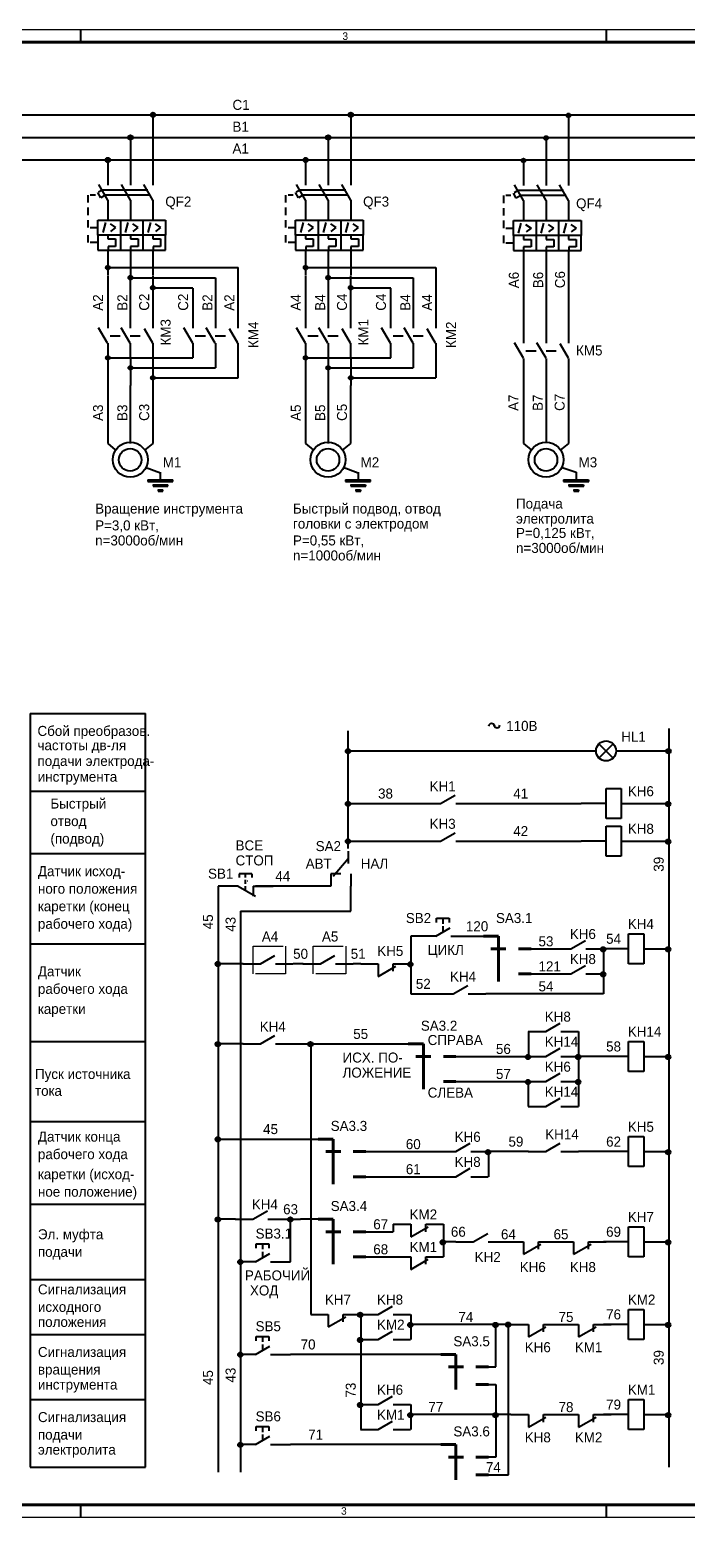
# Model space of a CAD drawing. Header units: millimetres. Extents: x -171 to 3674, y -1112 to 795.
# Drawn here: x 190 to 452, y 0 to 594 of the extents above; entities that cross this region are included whole.
import ezdxf

# ---------------------------------------------------------------- set-up
doc = ezdxf.new("R2010")
doc.units = ezdxf.units.MM
doc.linetypes.add('ACAD_ISO10W100', pattern=[18, 12, -3, 0, -3])
doc.layers.get('0').update_dxf_attribs({"lineweight": 40})
for name, color, linetype, lineweight in [('Слой1', 3, 'Continuous', 30), ('Слой2', 4, 'ACAD_ISO10W100', 25), ('Слой3', 6, 'Continuous', 60), ('Слой3 -060mm', 6, 'Continuous', 60)]:
    doc.layers.add(name, color=color, linetype=linetype, lineweight=lineweight)
doc.styles.get("Standard").update_dxf_attribs({"font": 'cad2win.shx'})

# ---------------------------------------------------------------- blocks, each defined once
blk = doc.blocks.new('Точка')
for radius in [0.9, 0.6, 0.3]:
    blk.add_circle((-0.1, -0.1), radius)
blk = doc.blocks.new('Автзащ 3ф')
for p, q in [((18, 18), (18, -10)), ((9, 9), (9, -10)), ((0, 0), (0, -10)), ((0, -16), (-3.6, -9.77)), ((9, -16), (5.4, -9.77)), ((18, -16), (14.4, -9.77)), ((-8, -14), (-8, -17)), ((-5, -14), (-7, -14)), ((-2.87, -15.08), (-4.04, -13.05)), ((-2.26, -12.02), (-3.78, -12.9)), ((-1.08, -14.04), (-2.87, -15.08)), ((16, -12.02), (-2, -12.02)), ((17, -14.04), (-1, -14.04)), ((0, -16), (0, -24)), ((9, -16), (9, -24)), ((18, -16), (18, -24)), ((-8, -19), (-8, -22)), ((-8, -24), (-8, -27)), ((-7, -27), (-4, -27)), ((-4, -24), (23, -24)), ((-4, -30), (-4, -24)), ((-1, -25), (-2.07, -28.98)), ((0.86, -25.52), (3, -27)), ((3, -27), (1, -28.52)), ((5, -24), (5, -30)), ((8, -25), (6.93, -28.98)), ((9.86, -25.52), (12, -27)), ((12, -27), (10, -28.52)), ((14, -24), (14, -30)), ((17, -25), (15.93, -28.98)), ((18.86, -25.52), (21, -27)), ((21, -27), (19, -28.52)), ((23, -24), (23, -30)), ((-8, -30), (-8, -33)), ((-4, -33), (-7, -33)), ((-4, -30), (-4, -36)), ((23, -30), (-4, -30)), ((0, -30), (0, -31.52)), ((0, -31.52), (3.06, -31.52)), ((3.06, -34.51), (0.06, -34.51)), ((0.06, -34.51), (0.06, -35.98)), ((3.06, -31.52), (3.06, -34.51)), ((5, -30), (5, -36)), ((9, -30), (9, -31.52)), ((9, -31.52), (12.06, -31.52)), ((12.06, -34.51), (9.06, -34.51)), ((9.06, -34.51), (9.06, -35.98)), ((12.06, -31.52), (12.06, -34.51)), ((14, -30), (14, -36)), ((18, -30), (18, -31.52)), ((18, -31.52), (21.06, -31.52)), ((21.06, -34.51), (18.06, -34.51)), ((18.06, -34.51), (18.06, -35.98)), ((21.06, -31.52), (21.06, -34.51)), ((23, -36), (23, -30)), ((-4, -36), (23, -36)), ((0, -36), (0, -46)), ((9, -36), (9, -46)), ((18, -36), (18, -46))]:
    blk.add_line(p, q)
for p in [(18.11, 18.09), (9.11, 9.09), (0.1, 0.1)]:
    blk.add_blockref('Точка', p)
blk = doc.blocks.new('автзащ')
for p, q in [((18, 18), (18, -10)), ((9, 9), (9, -10)), ((0, 0), (0, -10)), ((0, -16), (-3.6, -9.77)), ((9, -16), (5.4, -9.77)), ((18, -16), (14.4, -9.77)), ((-8, -14), (-8, -17)), ((-5, -14), (-7, -14)), ((-2.87, -15.08), (-4.04, -13.05)), ((-2.26, -12.02), (-3.78, -12.9)), ((-1.08, -14.04), (-2.87, -15.08)), ((16, -12.02), (-2, -12.02)), ((17, -14.04), (-1, -14.04)), ((0, -16), (0, -24)), ((9, -16), (9, -24)), ((18, -16), (18, -24)), ((-8, -19), (-8, -22)), ((-8, -24), (-8, -27)), ((-7, -27), (-4, -27)), ((-4, -24), (23, -24)), ((-4, -30), (-4, -24)), ((-1, -25), (-2.07, -28.98)), ((0.86, -25.52), (3, -27)), ((3, -27), (1, -28.52)), ((5, -24), (5, -30)), ((8, -25), (6.93, -28.98)), ((9.86, -25.52), (12, -27)), ((12, -27), (10, -28.52)), ((14, -24), (14, -30)), ((17, -25), (15.93, -28.98)), ((18.86, -25.52), (21, -27)), ((21, -27), (19, -28.52)), ((23, -24), (23, -30)), ((-8, -30), (-8, -33)), ((-4, -33), (-7, -33)), ((23, -30), (-4, -30)), ((-4, -30), (-4, -36)), ((0, -30), (0, -31.52)), ((0, -31.52), (3.06, -31.52)), ((3.06, -34.51), (0.06, -34.51)), ((0.06, -34.51), (0.06, -35.98)), ((3.06, -31.52), (3.06, -34.51)), ((5, -30), (5, -36)), ((9, -30), (9, -31.52)), ((9, -31.52), (12.06, -31.52)), ((12.06, -34.51), (9.06, -34.51)), ((9.06, -34.51), (9.06, -35.98)), ((12.06, -31.52), (12.06, -34.51)), ((14, -30), (14, -36)), ((18, -30), (18, -31.52)), ((18, -31.52), (21.06, -31.52)), ((21.06, -34.51), (18.06, -34.51)), ((18.06, -34.51), (18.06, -35.98)), ((21.06, -31.52), (21.06, -34.51)), ((23, -36), (23, -30)), ((-4, -36), (23, -36)), ((0, -36), (0, -46)), ((9, -36), (9, -46)), ((18, -36), (18, -46))]:
    blk.add_line(p, q)
for centre, radius in [((18, 18), 0.761), ((18, 18), 0.49), ((9, 9), 0.761), ((9, 9), 0.49), ((0, 0), 0.761), ((0, 0), 0.49)]:
    blk.add_circle(centre, radius)
blk = doc.blocks.new('ЛАМПА')
for p, q in [((0, 0), (8.02, 0)), ((14.81, -2.83), (9.15, 2.83)), ((14.81, 2.83), (9.15, -2.83)), ((9.15, 2.83), (9.15, 2.83)), ((16, -0.01), (25, 0))]:
    blk.add_line(p, q)
blk.add_circle((11.98, 0), 4)
blk = doc.blocks.new('контакт замыкающ')
for p, q in [((0, 0), (7, 0)), ((7, 0), (12.8, 3.35)), ((13, 0), (20, 0))]:
    blk.add_line(p, q)
blk = doc.blocks.new('реле')
for p, q in [((10, 6.02), (16, 6.02)), ((10, -5.98), (10, 6.02)), ((16, 6.02), (16, -5.98)), ((10, 0), (0, 0)), ((16, 0), (26, 0)), ((16, -5.98), (10, -5.98))]:
    blk.add_line(p, q)
blk = doc.blocks.new('контакт размыкающ')
for p, q in [((0, 0), (7, 0)), ((7, 0), (7, -5)), ((13, 0), (20, 0)), ((13, -3), (13, 0)), ((7, -5), (13.98, -0.97))]:
    blk.add_line(p, q)
blk = doc.blocks.new('кнопка-пуск')
for p, q in [((7.28, 7.18), (12.28, 7.18)), ((7.28, 5.45), (7.28, 7.18)), ((9.73, 6.98), (9.73, 4.98)), ((12.28, 7.18), (12.28, 5.45)), ((6.99, -0.02), (12.74, 3.3)), ((9.73, 3.98), (9.73, 1.58)), ((10.67, 2.1), (10.75, 2.1)), ((7, -0.03), (0, -0.03)), ((13, -0.03), (21, -0.03))]:
    blk.add_line(p, q)

msp = doc.modelspace()

# ---------------------------------------------------------------- linework, layer by layer
for p, q in [((210.14, 588.99), (210.14, 593.99)), ((420.14, 588.99), (420.14, 593.99)), ((130, 560.01), (362.5, 560.01)), ((362.5, 560.01), (610, 560.01)), ((130, 551.01), (362.5, 551.01)), ((362.5, 551.01), (610, 551.01)), ((130, 542.01), (362.5, 542.01)), ((362.5, 542.01), (610, 542.01)), ((221, 499), (273, 499)), ((272.93, 499), (272.93, 474.79)), ((300, 499), (352, 499)), ((351.93, 499), (351.93, 474.79)), ((220.93, 495.79), (220.93, 474.79)), ((229.93, 495.79), (229.93, 474.79)), ((230, 495), (264, 495)), ((238.93, 495.79), (238.93, 474.79)), ((263.93, 495), (263.93, 474.79)), ((299.93, 495.79), (299.93, 474.79)), ((308.93, 495.79), (308.93, 474.79)), ((309, 495), (343, 495)), ((317.93, 495.79), (317.93, 474.79)), ((342.93, 495), (342.93, 474.79)), ((387, 495.79), (387, 468.78)), ((396, 495.79), (396, 468.78)), ((405, 495.79), (405, 468.78)), ((239, 491), (255, 491)), ((254.93, 490.78), (254.93, 474.79)), ((318, 491), (334, 491)), ((333.93, 490.78), (333.93, 474.79)), ((220.92, 468.8), (217.32, 475.03)), ((221.92, 471.8), (225.93, 471.79)), ((229.92, 468.8), (226.32, 475.03)), ((229.92, 471.8), (233.93, 471.79)), ((238.92, 468.8), (235.57, 474.6)), ((254.92, 468.8), (251.32, 475.03)), ((255.92, 471.8), (259.93, 471.79)), ((263.92, 468.8), (260.32, 475.03)), ((263.92, 471.8), (267.93, 471.79)), ((272.92, 468.8), (269.57, 474.6)), ((299.92, 468.8), (296.32, 475.03)), ((300.92, 471.8), (304.93, 471.79)), ((308.92, 468.8), (305.32, 475.03)), ((308.92, 471.8), (312.93, 471.79)), ((317.92, 468.8), (314.57, 474.6)), ((333.92, 468.8), (330.32, 475.03)), ((334.92, 471.8), (338.93, 471.79)), ((342.92, 468.8), (339.32, 475.03)), ((342.92, 471.8), (346.93, 471.79)), ((351.92, 468.8), (348.57, 474.6)), ((220.93, 468.78), (220.93, 462.78)), ((229.93, 468.78), (229.93, 462.78)), ((238.93, 468.78), (238.93, 462.78)), ((254.93, 468.79), (254.93, 463)), ((263.93, 468.79), (263.93, 459)), ((272.93, 468.79), (272.93, 455)), ((299.93, 468.78), (299.93, 462.78)), ((308.93, 468.78), (308.93, 462.78)), ((317.93, 468.78), (317.93, 462.78)), ((333.93, 468.79), (333.93, 463)), ((342.93, 468.79), (342.93, 459)), ((351.93, 468.79), (351.93, 455)), ((386.99, 462.8), (383.39, 469.03)), ((387.99, 465.8), (392, 465.79)), ((395.99, 462.8), (392.39, 469.03)), ((395.99, 465.8), (400, 465.79)), ((404.99, 462.8), (401.64, 468.6)), ((221, 463), (255, 463)), ((221, 463), (221, 452)), ((230, 463), (230, 452)), ((230, 459), (264, 459)), ((239, 463), (239, 452)), ((300, 463), (334, 463)), ((300, 463), (300, 452)), ((309, 463), (309, 452)), ((309, 459), (343, 459)), ((318, 463), (318, 452)), ((387, 462.78), (387, 449.79)), ((396, 462.78), (396, 429.07)), ((405, 462.78), (405, 449.79)), ((220.93, 452), (220.93, 428.79)), ((229.93, 452), (229.93, 428.79)), ((238.93, 452), (238.93, 428.79)), ((239, 455), (273, 455)), ((299.93, 452), (299.93, 428.79)), ((308.93, 452), (308.93, 428.79)), ((317.93, 452), (317.93, 428.79)), ((318, 455), (352, 455)), ((387, 449.79), (387, 428.79)), ((405, 449.79), (405, 428.79)), ((220.93, 428.79), (223.93, 426.22)), ((238.93, 428.79), (235.63, 426.13)), ((299.93, 428.79), (302.93, 426.22)), ((317.93, 428.79), (314.63, 426.13)), ((387, 428.79), (390, 426.22)), ((405, 428.79), (401.7, 426.13)), ((235.93, 419.28), (242, 417)), ((241.93, 417.28), (241.93, 414.28)), ((314.93, 419.28), (321, 417)), ((320.93, 417.28), (320.93, 414.28)), ((402, 419.28), (408, 417.28)), ((408, 417.28), (408, 414.28)), ((236.93, 414.28), (246.93, 414.28)), ((236.97, 414.27), (236.97, 413.59)), ((236.97, 413.59), (246.96, 413.59)), ((238.93, 412.28), (244.93, 412.28)), ((239.09, 412.32), (239.09, 411.73)), ((239.09, 411.73), (245.01, 411.73)), ((240.93, 410.28), (242.93, 410.28)), ((241.03, 410.29), (241.03, 409.79)), ((242.98, 409.79), (242.98, 410.29)), ((245.01, 411.73), (245.01, 412.32)), ((246.96, 413.59), (246.96, 414.27)), ((315.93, 414.28), (325.93, 414.28)), ((315.97, 414.27), (315.97, 413.59)), ((315.97, 413.59), (325.96, 413.59)), ((317.93, 412.28), (323.93, 412.28)), ((318.09, 412.32), (318.09, 411.73)), ((318.09, 411.73), (324.01, 411.73)), ((319.93, 410.28), (321.93, 410.28)), ((320.03, 410.29), (320.03, 409.79)), ((321.98, 409.79), (321.98, 410.29)), ((324.01, 411.73), (324.01, 412.32)), ((325.96, 413.59), (325.96, 414.27)), ((403, 414.28), (413, 414.28)), ((403.04, 414.27), (403.04, 413.59)), ((403.04, 413.59), (413.03, 413.59)), ((405, 412.28), (411, 412.28)), ((405.15, 412.32), (405.15, 411.73)), ((405.15, 411.73), (411.08, 411.73)), ((407, 410.28), (409, 410.28)), ((407.1, 410.29), (407.1, 409.79)), ((409.05, 409.79), (409.05, 410.29)), ((411.08, 411.73), (411.08, 412.32)), ((413.03, 413.59), (413.03, 414.27)), ((241.03, 409.79), (242.98, 409.79)), ((320.03, 409.79), (321.98, 409.79)), ((407.1, 409.79), (409.05, 409.79)), ((190, 321), (190, 158)), ((190, 321), (236, 321)), ((236, 158), (236, 321)), ((445, 315), (445, 20)), ((317, 267), (317, 314)), ((317, 306), (408, 306)), ((433, 306), (445, 306)), ((190, 290), (236, 290)), ((317, 285), (347, 285)), ((367, 285), (410, 285)), ((436, 285), (445, 285)), ((317, 270), (347, 270)), ((367, 270), (410, 270)), ((436, 270), (445, 270)), ((190, 265), (236, 265)), ((311, 256), (317, 263)), ((317, 266), (317, 261)), ((278.5, 257), (273.5, 257)), ((273.5, 257), (273.5, 255.5)), ((276, 255.5), (276, 257)), ((278.5, 257), (278.5, 255.5)), ((314, 257), (310, 257)), ((310, 257), (310, 252)), ((318, 257), (318, 252)), ((265, 252), (265, 18)), ((273, 252), (265, 252)), ((272.99, 251.98), (280, 248)), ((276, 253), (276, 254.5)), ((276, 250.22), (276, 252)), ((276.67, 254.14), (276.75, 254.14)), ((279, 252), (287, 252)), ((279, 252), (279, 248)), ((310, 252), (280, 252)), ((318, 242), (318, 252)), ((274, 242), (274, 18)), ((274, 242), (318, 242)), ((342, 232), (342, 209)), ((345, 232), (342, 232)), ((366, 232), (371, 232)), ((190, 229), (236, 229)), ((390, 227), (399, 227)), ((419, 227), (419, 209)), ((275, 221), (265, 221)), ((299, 221), (295, 221)), ((322, 221), (319, 221)), ((390, 217), (399, 217)), ((342, 209), (352, 209)), ((419, 209), (372, 209)), ((389, 194), (389, 184)), ((409, 194), (409, 164)), ((190, 190), (236, 190)), ((275, 189), (265, 189)), ((295, 189), (341, 189)), ((302, 189), (302, 81)), ((360, 184), (389, 184)), ((419, 184), (409, 184)), ((360, 174), (389, 174)), ((389, 164), (389, 174)), ((190, 158), (236, 158)), ((190, 158), (190, 20)), ((236, 20), (236, 158)), ((265, 151), (305, 151)), ((324, 146), (353, 146)), ((373, 146), (373, 136)), ((389, 146), (373, 146)), ((419, 146), (409, 146)), ((324, 136), (353, 136)), ((190, 125), (236, 125)), ((272, 119), (265, 119)), ((292, 119), (298, 119)), ((294, 102), (294, 119)), ((305, 119), (298, 119)), ((324, 114), (335, 114)), ((335, 117), (335, 114)), ((355, 117), (355, 104)), ((360, 110), (355, 110)), ((324, 104), (335, 104)), ((190, 95), (236, 95)), ((322, 81), (322, 71)), ((342, 81), (342, 71)), ((190, 73), (236, 73)), ((382, 77), (342, 77)), ((376, 60), (376, 77)), ((381, 17), (381, 77)), ((322, 71), (322, 35)), ((354, 65), (294, 65)), ((373, 60), (376, 60)), ((373, 53), (376, 53)), ((376, 53), (376, 24)), ((190, 47), (236, 47)), ((342, 45), (342, 35)), ((382, 41), (342, 41)), ((354, 29), (294, 29)), ((376, 24), (373, 24)), ((190, 20), (236, 20)), ((373, 17), (381, 17)), ((210.15, 0), (210.15, 5)), ((420.15, 0), (420.15, 5))]:
    msp.add_line(p, q)
for centre, radius in [((220.99, 499), 0.761), ((220.99, 499), 0.49), ((299.99, 499), 0.761), ((299.99, 499), 0.49), ((229.99, 495), 0.761), ((229.99, 495), 0.49), ((308.99, 495), 0.761), ((308.99, 495), 0.49), ((238.99, 491), 0.761), ((238.99, 491), 0.49), ((317.99, 491), 0.761), ((317.99, 491), 0.49), ((220.99, 463), 0.761), ((220.99, 463), 0.49), ((299.99, 463), 0.761), ((299.99, 463), 0.49), ((229.99, 459), 0.761), ((229.99, 459), 0.49), ((308.99, 459), 0.761), ((308.99, 459), 0.49), ((238.99, 455), 0.761), ((238.99, 455), 0.49), ((317.99, 455), 0.761), ((317.99, 455), 0.49), ((229.93, 422.28), 7), ((308.93, 422.28), 7), ((396, 422.28), 7), ((229.93, 422.28), 4.5), ((308.93, 422.28), 4.5), ((396, 422.28), 4.5)]:
    msp.add_circle(centre, radius)
for centre, radius, start, end in [((374.21, 315.69), 1.22, 11.04029, 172.65774), ((376.41, 316.41), 1.16, 188.14768, 354.54927)]:
    msp.add_arc(centre, radius, start, end)
at = {"layer": 'Слой1'}
for p, q in [((841, 594), (0, 594)), ((0, 0), (841, 0))]:
    msp.add_line(p, q, dxfattribs=at)
at = {"layer": 'Слой2'}
for points in [[(279, 228), (292, 228), (292, 217), (279, 217)], [(303, 228), (316, 228), (316, 217), (303, 217)]]:
    msp.add_lwpolyline(points, close=True, dxfattribs=at)
at = {"layer": 'Слой3'}
for p, q in [((371, 232), (377, 232)), ((377, 232), (377, 214)), ((374, 227), (380, 227)), ((385, 227), (390, 227)), ((385, 217), (390, 217)), ((341, 189), (347, 189)), ((347, 189), (347, 171)), ((344, 184), (350, 184)), ((355, 184), (360, 184)), ((355, 174), (360, 174)), ((305, 151), (311, 151)), ((311, 151), (311, 133)), ((308, 146), (314, 146)), ((319, 146), (324, 146)), ((319, 136), (324, 136)), ((305, 119), (311, 119)), ((311, 119), (311, 101)), ((308, 114), (314, 114)), ((319, 114), (324, 114)), ((319, 104), (324, 104)), ((354, 65), (360, 65)), ((357, 60), (363, 60)), ((360, 65), (360, 51)), ((368, 60), (373, 60)), ((368, 53), (373, 53)), ((354, 29), (360, 29)), ((357, 24), (363, 24)), ((360, 29), (360, 15)), ((368, 24), (373, 24)), ((368, 17), (373, 17))]:
    msp.add_line(p, q, dxfattribs=at)
at = {"layer": 'Слой3 -060mm'}
for p, q in [((20, 589), (836, 589)), ((836, 5), (20, 5))]:
    msp.add_line(p, q, dxfattribs=at)

# ---------------------------------------------------------------- block references
for name, p in [('Автзащ 3ф', (221, 542)), ('Автзащ 3ф', (300, 542)), ('автзащ', (387, 541.79)), ('ЛАМПА', (408, 306)), ('Точка', (317, 306)), ('Точка', (445, 306)), ('Точка', (317, 285)), ('контакт замыкающ', (346.91, 285)), ('реле', (410, 285)), ('Точка', (444.9, 284.9)), ('контакт замыкающ', (346.91, 270)), ('реле', (410, 270)), ('Точка', (317, 270)), ('Точка', (444.9, 269.9)), ('кнопка-пуск', (345, 232.03)), ('реле', (419, 227)), ('контакт замыкающ', (398.91, 227)), ('Точка', (418.9, 226.9)), ('Точка', (444.9, 226.9)), ('Точка', (265, 221)), ('контакт замыкающ', (274.91, 221)), ('контакт замыкающ', (298.91, 221)), ('контакт размыкающ', (322, 221)), ('Точка', (341.9, 220.9)), ('контакт замыкающ', (398.91, 217)), ('Точка', (418.9, 216.9)), ('контакт замыкающ', (351.91, 209)), ('контакт замыкающ', (388.91, 194)), ('контакт замыкающ', (274.91, 189)), ('Точка', (265, 189)), ('Точка', (302, 189)), ('Точка', (388.9, 183.9)), ('контакт замыкающ', (388.91, 184)), ('Точка', (408.9, 183.9)), ('реле', (419, 184)), ('Точка', (444.9, 183.9)), ('Точка', (388.9, 173.9)), ('контакт замыкающ', (388.91, 174)), ('Точка', (408.9, 173.9)), ('контакт замыкающ', (388.91, 164)), ('Точка', (265, 151)), ('контакт замыкающ', (352.91, 146)), ('контакт замыкающ', (388.91, 146)), ('реле', (419, 146)), ('Точка', (372.9, 145.9)), ('Точка', (444.9, 145.9)), ('контакт замыкающ', (352.91, 136)), ('Точка', (265, 119)), ('контакт замыкающ', (271.91, 119)), ('Точка', (294, 119)), ('контакт размыкающ', (335, 117)), ('контакт замыкающ', (359.91, 110)), ('реле', (419, 110)), ('кнопка-пуск', (273, 102.03)), ('Точка', (354.9, 109.9)), ('контакт размыкающ', (380, 110)), ('контакт размыкающ', (400, 110)), ('Точка', (444.9, 109.9)), ('Точка', (274, 102)), ('контакт размыкающ', (335, 104)), ('контакт замыкающ', (321.91, 81)), ('контакт размыкающ', (302, 81)), ('Точка', (321.9, 80.9)), ('Точка', (341.9, 76.9)), ('Точка', (375.9, 76.9)), ('Точка', (381, 77)), ('реле', (419, 77)), ('Точка', (444.9, 76.9)), ('кнопка-пуск', (273, 65.03)), ('Точка', (321.9, 70.9)), ('контакт замыкающ', (321.91, 71)), ('контакт размыкающ', (382, 77)), ('контакт размыкающ', (402, 77)), ('Точка', (274, 65)), ('контакт замыкающ', (321.91, 45)), ('Точка', (321.9, 44.9)), ('Точка', (341.9, 40.9)), ('Точка', (375.9, 40.9)), ('реле', (419, 41)), ('Точка', (444.9, 40.9)), ('кнопка-пуск', (273, 29.03)), ('контакт замыкающ', (321.91, 35)), ('контакт размыкающ', (382, 41)), ('контакт размыкающ', (402, 41)), ('Точка', (274, 29))]:
    msp.add_blockref(name, p)

# ---------------------------------------------------------------- texts
for s, height, p in [('3', 3, (314.69, 589.95)), ('C1', 4, (270.77, 562.01)), ('В1', 4, (270.77, 553.29)), ('A1', 4, (270.77, 544.58)), ('QF2', 4, (243.93, 523.38)), ('QF3', 4, (322.93, 523.38)), ('QF4', 4, (408, 522.64)), ('КМ5', 4, (407.99, 463.94)), ('М1', 4, (242.93, 419.28)), ('М2', 4, (321.93, 419.28)), ('М3', 4, (409, 419.28)), ('Вращение инструмента', 4, (215.93, 400.79)), ('Быстрый подвод, отвод', 4, (294.93, 400.79)), ('Подача', 4, (384, 402.79)), ('Р=3,0 кВт,', 4, (215.93, 394.07)), ('электролита', 4, (384, 396.79)), ('n=3000об/мин', 4, (215.93, 388.07)), ('головки с электродом', 4, (294.93, 394.79)), ('Р=0,55 кВт,', 4, (294.93, 388.07)), ('Р=0,125 кВт,', 4, (384, 391.07)), ('n=1000об/мин', 4, (294.93, 382.07)), ('n=3000об/мин', 4, (384, 385.07)), ('Сбой преобразов.', 4, (192.9, 312)), ('110В', 4, (380.09, 314)), ('частоты дв-ля', 4, (192.9, 306.29)), ('HL1', 4, (426.01, 309.71)), ('подачи электрода-', 4, (192.9, 300)), ('инструмента', 4, (193, 293.72)), ('KH1', 4, (349.5, 289.91)), ('KH6', 4, (428.67, 287.92)), ('Быстрый', 4, (198.07, 283)), ('38', 4, (328.91, 287)), ('41', 4, (382.91, 287)), ('отвод', 4, (198.07, 276)), ('KH3', 4, (349.5, 274.91)), ('42', 4, (382.91, 272)), ('KH8', 4, (428.67, 272.92)), ('(подвод)', 4, (198.07, 269)), ('ВСЕ', 4, (272, 266.29)), ('SA2', 4, (304, 266)), ('СТОП', 4, (272, 260.29)), ('ABT', 4, (300, 259)), ('НАЛ', 4, (322, 259)), ('Датчик исход-', 4, (193.07, 256)), ('SB1', 4, (261, 255)), ('44', 4, (287.91, 254)), ('ного положения ', 4, (193.07, 249)), ('каретки (конец', 4, (193.07, 242)), ('рабочего хода)', 4, (193.07, 235)), ('SB2', 4, (340, 237.28)), ('120', 4, (364, 234)), ('SA3.1', 4, (376, 237.28)), ('KH4', 4, (428.67, 234.92)), ('A4', 4, (282.5, 229.91)), ('A5', 4, (306.5, 229.91)), ('53', 4, (393, 228)), ('KH6', 4, (405.5, 230.91)), ('54', 4, (420, 229)), ('50', 4, (295, 223)), ('51', 4, (318, 223)), ('KH5', 4, (328.6, 224.13)), ('ЦИКЛ', 4, (348.74, 224.57)), ('Датчик', 4, (193.07, 216)), ('121', 4, (393, 218)), ('KH8', 4, (405.5, 220.91)), ('52', 4, (344, 211)), ('KH4', 4, (357.67, 213.92)), ('54', 4, (393, 210)), ('рабочего хода', 4, (193.07, 209)), ('каретки', 4, (193.07, 201)), ('KH8', 4, (395.5, 197.91)), ('KH4', 4, (281.67, 193.92)), ('SA3.2', 4, (346, 194.28)), ('55', 4, (319, 191)), ('СПРАВА', 4, (348.74, 188.57)), ('KH14', 4, (395.5, 187.91)), ('KH14', 4, (428.67, 191.92)), ('ИСХ. ПО-', 4, (314.74, 181.57)), ('56', 4, (376, 185)), ('58', 4, (420, 186)), ('Пуск источника', 4, (191.9, 175)), ('ЛОЖЕНИЕ', 4, (314.74, 175.57)), ('57', 4, (376, 175)), ('KH6', 4, (395.5, 177.91)), ('тока', 4, (191.9, 168.29)), ('СЛЕВА', 4, (348.74, 167.57)), ('KH14', 4, (395.5, 167.91)), ('45', 4, (283, 153)), ('SA3.3', 4, (310, 154.28)), ('KH14', 4, (395.67, 150.92)), ('KH5', 4, (428.67, 153.92)), ('Датчик конца', 4, (193.07, 150)), ('60', 4, (340, 147)), ('KH6', 4, (359.5, 149.91)), ('59', 4, (381, 148)), ('62', 4, (420, 148)), ('рабочего хода', 4, (193.07, 143)), ('KH8', 4, (359.5, 139.91)), ('каретки (исход-', 4, (193.07, 135)), ('61', 4, (340, 137)), ('ное положение)', 4, (193.07, 128)), ('KH4', 4, (278.5, 122.91)), ('63', 4, (291, 121)), ('SA3.4', 4, (310, 122.28)), ('67', 4, (327, 115)), ('KM2', 4, (341.5, 118.91)), ('KH7', 4, (428.67, 117.92)), ('Эл. муфта', 4, (193.07, 111)), ('SB3.1', 4, (280, 111.28)), ('66', 4, (358, 112)), ('64', 4, (378, 111)), ('65', 4, (399, 111)), ('69', 4, (420, 112)), ('подачи', 4, (193.07, 104)), ('68', 4, (327, 105)), ('KM1', 4, (341.5, 105.91)), ('KH2', 4, (367.5, 101.91)), ('KH6', 4, (385.5, 97.91)), ('KH8', 4, (405.5, 97.91)), ('РАБОЧИЙ', 4, (275.74, 94.57)), ('Сигнализация', 4, (193.07, 89)), ('ХОД', 4, (277.74, 88.57)), ('исходного', 4, (193.07, 82)), ('KH7', 4, (307.67, 84.92)), ('KH8', 4, (328.5, 84.91)), ('KM2', 4, (428.67, 84.92)), ('положения', 4, (193.07, 76)), ('SB5', 4, (280, 74.28)), ('KM2', 4, (328.5, 74.91)), ('74', 4, (361, 78)), ('75', 4, (401, 78)), ('76', 4, (420, 79)), ('SA3.5', 4, (359, 68.28)), ('Сигнализация', 4, (193.07, 64)), ('70', 4, (298, 67)), ('KH6', 4, (387.5, 65.91)), ('KM1', 4, (407.5, 65.91)), ('вращения', 4, (193.07, 57)), ('инструмента', 4, (193.07, 51)), ('KH6', 4, (328.5, 48.91)), ('KM1', 4, (428.67, 48.92)), ('Сигнализация', 4, (193.07, 38)), ('SB6', 4, (280, 38.28)), ('KM1', 4, (328.5, 38.91)), ('77', 4, (349, 42)), ('78', 4, (401, 42)), ('79', 4, (420, 43)), ('SA3.6', 4, (359, 32.28)), ('подачи', 4, (193.07, 31)), ('71', 4, (301, 31)), ('KH8', 4, (387.5, 29.91)), ('KM2', 4, (407.5, 29.91)), ('электролита', 4, (193.07, 25)), ('74', 4, (372, 18)), ('3', 3, (314.15, 1))]:
    msp.add_text(s, height=height).set_placement(p)
for s, p in [('A6', (385.14, 490.79)), ('B6', (394.86, 490.79)), ('C6', (403.57, 490.79)), ('А2', (219.07, 481.79)), ('В2', (228.79, 481.79)), ('С2', (237.5, 481.79)), ('C2', (253.07, 481.79)), ('B2', (262.79, 481.79)), ('A2', (271.5, 481.79)), ('А4', (298.07, 481.79)), ('В4', (307.79, 481.79)), ('С4', (316.5, 481.79)), ('C4', (332.07, 481.79)), ('B4', (341.79, 481.79)), ('A4', (350.5, 481.79)), ('КМ3', (246.05, 467.92)), ('КМ4', (281.05, 466.92)), ('КМ1', (325.05, 467.92)), ('КМ2', (360.05, 466.92)), ('A7', (385, 441.79)), ('B7', (394.71, 441.79)), ('C7', (403.43, 441.79)), ('А3', (219.07, 437.79)), ('В3', (228.79, 437.79)), ('С3', (237.5, 437.79)), ('А5', (298.07, 437.79)), ('В5', (307.79, 437.79)), ('С5', (316.5, 437.79)), ('39', (443, 257.79)), ('45', (263, 234.79)), ('43', (272, 233.79)), ('39', (443, 60.79)), ('43', (272, 53.79)), ('45', (263, 52.79)), ('73', (320, 47.79))]:
    msp.add_text(s, height=4, rotation=90).set_placement(p)

doc.saveas('drawing.dxf')
